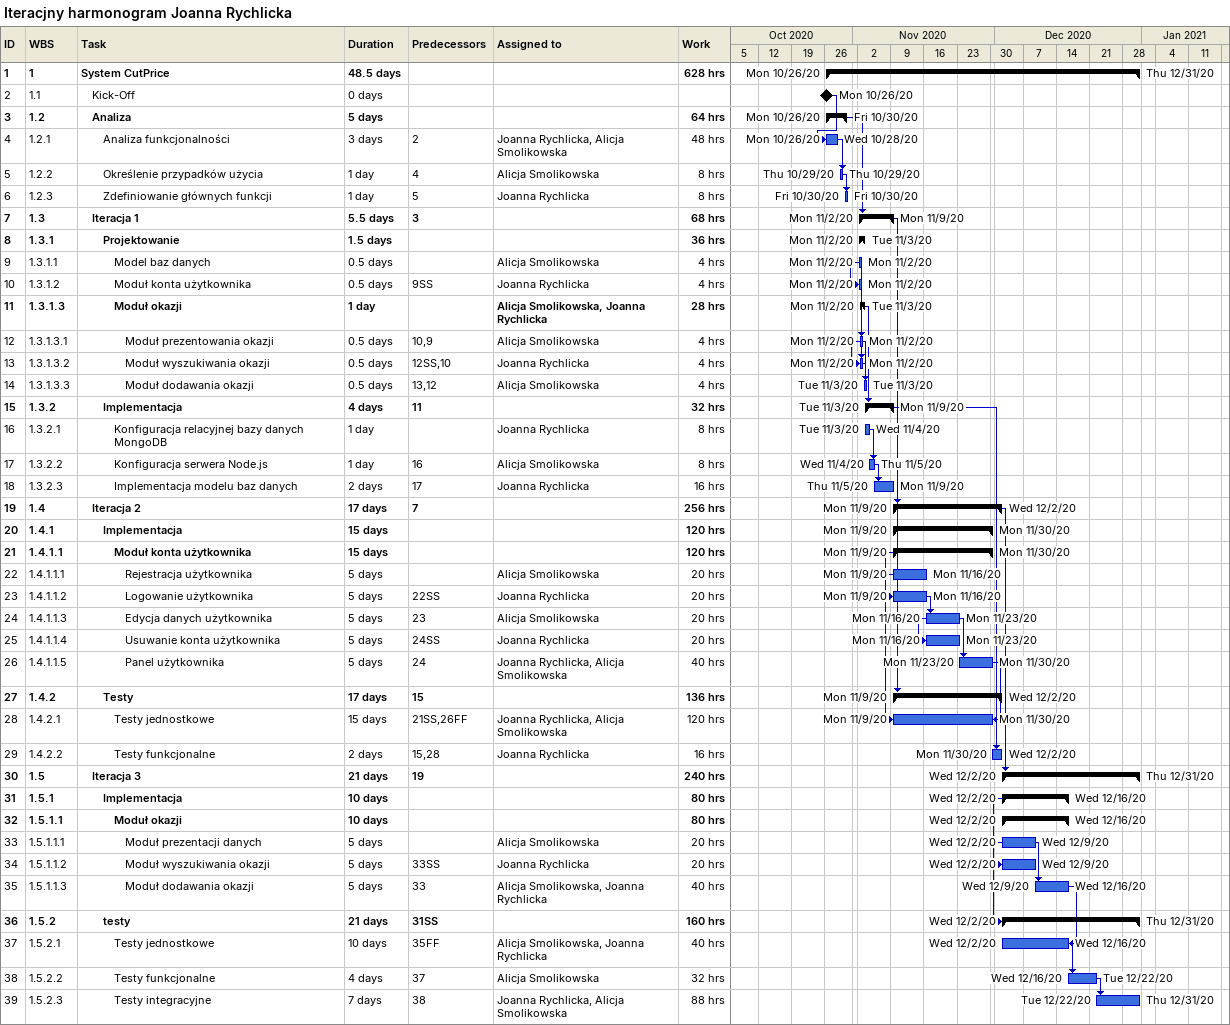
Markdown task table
Iteracjny harmonogram Joanna Rychlicka

| ID | WBS | Task | Duration | Start | Finish | Predecessors | Resources | Work (h) |
|---|---|---|---|---|---|---|---|---|
| 1 | 1 | **System CutPrice** | 48.5d | 2020-10-26 | 2020-12-31 |  |  | 628 |
| 2 | 1.1 | Kick-Off | 0d | 2020-10-26 | 2020-10-26 |  |  |  |
| 3 | 1.2 | **Analiza** | 5d | 2020-10-26 | 2020-10-30 |  |  | 64 |
| 4 | 1.2.1 | Analiza funkcjonalności | 3d | 2020-10-26 | 2020-10-28 | 2 | Joanna Rychlicka, Alicja Smolikowska | 48 |
| 5 | 1.2.2 | Określenie przypadków użycia | 1d | 2020-10-29 | 2020-10-29 | 4 | Alicja Smolikowska | 8 |
| 6 | 1.2.3 | Zdefiniowanie głównych funkcji | 1d | 2020-10-30 | 2020-10-30 | 5 | Joanna Rychlicka | 8 |
| 7 | 1.3 | **Iteracja 1** | 5.5d | 2020-11-02 | 2020-11-09 | 3 |  | 68 |
| 8 | 1.3.1 | **Projektowanie** | 1.5d | 2020-11-02 | 2020-11-03 |  |  | 36 |
| 9 | 1.3.1.1 | Model baz danych | 0.5d | 2020-11-02 | 2020-11-02 |  | Alicja Smolikowska | 4 |
| 10 | 1.3.1.2 | Moduł konta użytkownika | 0.5d | 2020-11-02 | 2020-11-02 | 9SS | Joanna Rychlicka | 4 |
| 11 | 1.3.1.3 | **Moduł okazji** | 1d | 2020-11-02 | 2020-11-03 |  | Alicja Smolikowska, Joanna Rychlicka | 28 |
| 12 | 1.3.1.3.1 | Moduł prezentowania okazji | 0.5d | 2020-11-02 | 2020-11-02 | 10, 9 | Alicja Smolikowska | 4 |
| 13 | 1.3.1.3.2 | Moduł wyszukiwania okazji | 0.5d | 2020-11-02 | 2020-11-02 | 12SS, 10 | Joanna Rychlicka | 4 |
| 14 | 1.3.1.3.3 | Moduł dodawania okazji | 0.5d | 2020-11-03 | 2020-11-03 | 13, 12 | Alicja Smolikowska | 4 |
| 15 | 1.3.2 | **Implementacja** | 4d | 2020-11-03 | 2020-11-09 | 11 |  | 32 |
| 16 | 1.3.2.1 | Konfiguracja relacyjnej bazy danych MongoDB | 1d | 2020-11-03 | 2020-11-04 |  | Joanna Rychlicka | 8 |
| 17 | 1.3.2.2 | Konfiguracja serwera Node.js | 1d | 2020-11-04 | 2020-11-05 | 16 | Alicja Smolikowska | 8 |
| 18 | 1.3.2.3 | Implementacja modelu baz danych | 2d | 2020-11-05 | 2020-11-09 | 17 | Joanna Rychlicka | 16 |
| 19 | 1.4 | **Iteracja 2** | 17d | 2020-11-09 | 2020-12-02 | 7 |  | 256 |
| 20 | 1.4.1 | **Implementacja** | 15d | 2020-11-09 | 2020-11-30 |  |  | 120 |
| 21 | 1.4.1.1 | **Moduł konta użytkownika** | 15d | 2020-11-09 | 2020-11-30 |  |  | 120 |
| 22 | 1.4.1.1.1 | Rejestracja użytkownika | 5d | 2020-11-09 | 2020-11-16 |  | Alicja Smolikowska | 20 |
| 23 | 1.4.1.1.2 | Logowanie użytkownika | 5d | 2020-11-09 | 2020-11-16 | 22SS | Joanna Rychlicka | 20 |
| 24 | 1.4.1.1.3 | Edycja danych użytkownika | 5d | 2020-11-16 | 2020-11-23 | 23 | Alicja Smolikowska | 20 |
| 25 | 1.4.1.1.4 | Usuwanie konta użytkownika | 5d | 2020-11-16 | 2020-11-23 | 24SS | Joanna Rychlicka | 20 |
| 26 | 1.4.1.1.5 | Panel użytkownika | 5d | 2020-11-23 | 2020-11-30 | 24 | Joanna Rychlicka, Alicja Smolikowska | 40 |
| 27 | 1.4.2 | **Testy** | 17d | 2020-11-09 | 2020-12-02 | 15 |  | 136 |
| 28 | 1.4.2.1 | Testy jednostkowe | 15d | 2020-11-09 | 2020-11-30 | 21SS, 26FF | Joanna Rychlicka, Alicja Smolikowska | 120 |
| 29 | 1.4.2.2 | Testy funkcjonalne | 2d | 2020-11-30 | 2020-12-02 | 15, 28 | Joanna Rychlicka | 16 |
| 30 | 1.5 | **Iteracja 3** | 21d | 2020-12-02 | 2020-12-31 | 19 |  | 240 |
| 31 | 1.5.1 | **Implementacja** | 10d | 2020-12-02 | 2020-12-16 |  |  | 80 |
| 32 | 1.5.1.1 | **Moduł okazji** | 10d | 2020-12-02 | 2020-12-16 |  |  | 80 |
| 33 | 1.5.1.1.1 | Moduł prezentacji danych | 5d | 2020-12-02 | 2020-12-09 |  | Alicja Smolikowska | 20 |
| 34 | 1.5.1.1.2 | Moduł wyszukiwania okazji | 5d | 2020-12-02 | 2020-12-09 | 33SS | Joanna Rychlicka | 20 |
| 35 | 1.5.1.1.3 | Moduł dodawania okazji | 5d | 2020-12-09 | 2020-12-16 | 33 | Alicja Smolikowska, Joanna Rychlicka | 40 |
| 36 | 1.5.2 | **testy** | 21d | 2020-12-02 | 2020-12-31 | 31SS |  | 160 |
| 37 | 1.5.2.1 | Testy jednostkowe | 10d | 2020-12-02 | 2020-12-16 | 35FF | Alicja Smolikowska, Joanna Rychlicka | 40 |
| 38 | 1.5.2.2 | Testy funkcjonalne | 4d | 2020-12-16 | 2020-12-22 | 37 | Alicja Smolikowska | 32 |
| 39 | 1.5.2.3 | Testy integracyjne | 7d | 2020-12-22 | 2020-12-31 | 38 | Joanna Rychlicka, Alicja Smolikowska | 88 |
